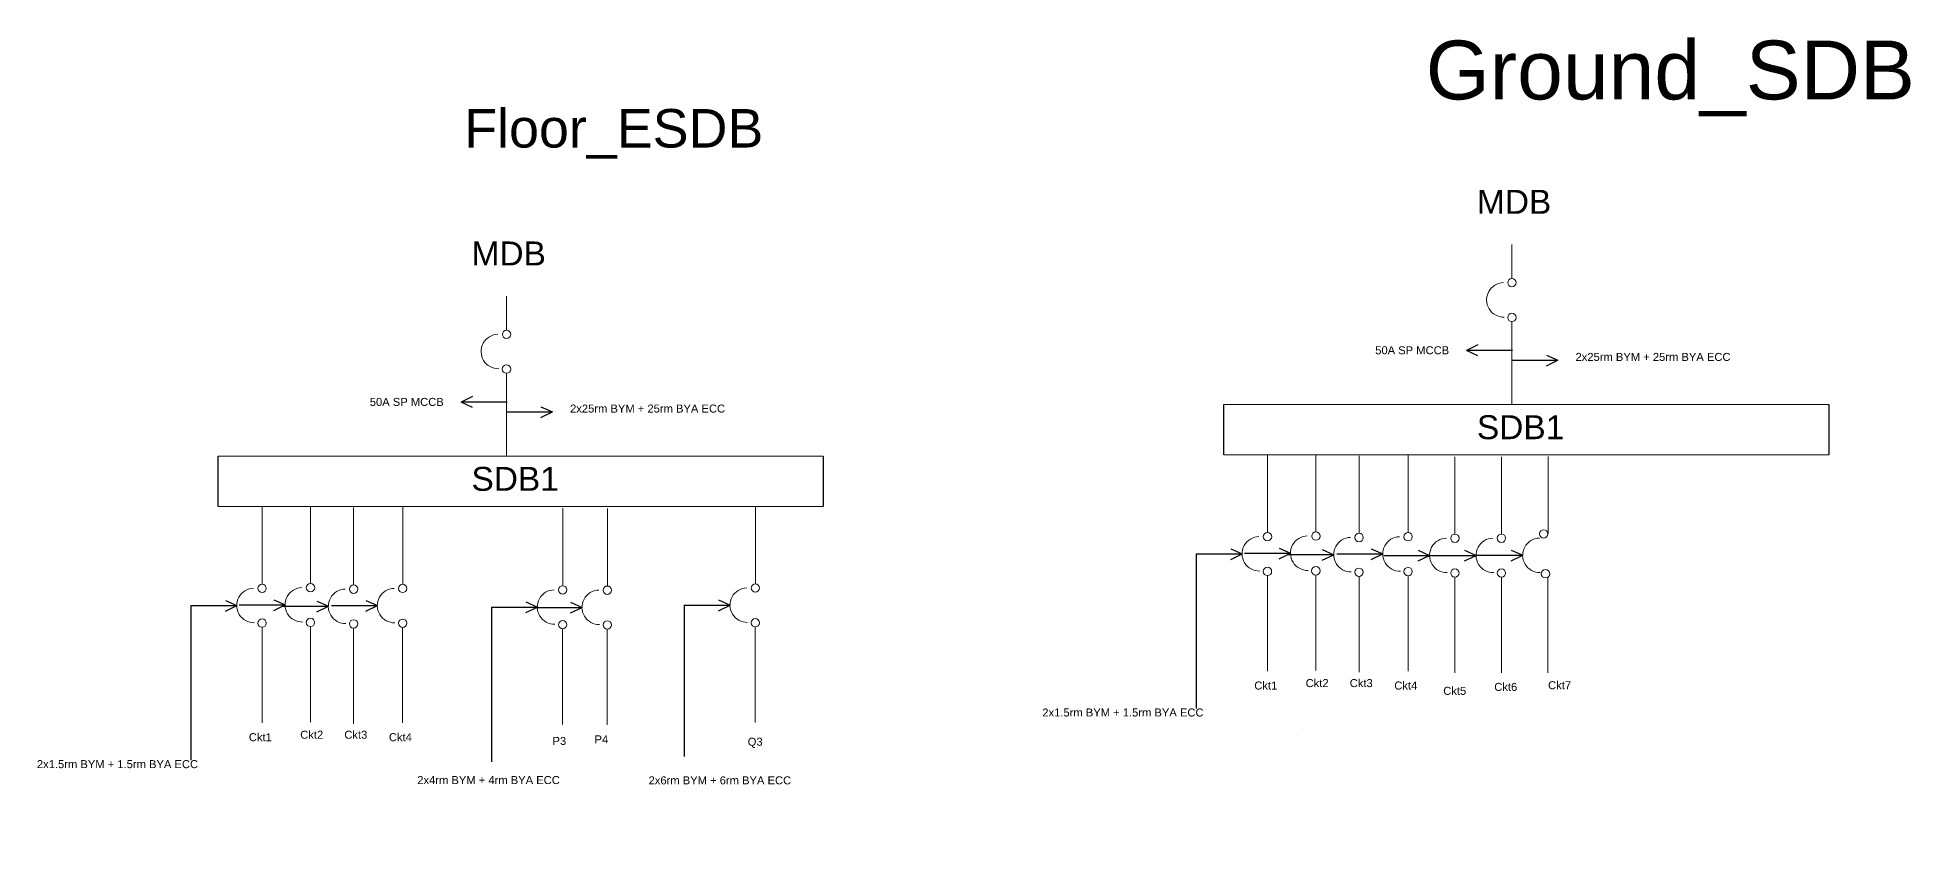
# Model space of a CAD drawing. Header units: inches. Extents: x -817 to 31714, y -1427 to 2018.
# Drawn here: x 7717 to 15538, y -1348 to 2018 of the extents above; entities that cross this region are included whole.
import ezdxf

# ---------------------------------------------------------------- set-up
doc = ezdxf.new("R2010")
doc.units = ezdxf.units.IN
doc.header["$MEASUREMENT"] = 0
doc.layers.add('SBD', color=2, linetype='Continuous', lineweight=0)
doc.layers.add('Text', color=7, linetype='Continuous')
doc.styles.get("Standard").update_dxf_attribs({"font": 'arial.ttf'})

msp = doc.modelspace()

# ---------------------------------------------------------------- linework, layer by layer
at = {"color": 1}
for p, q in [((12555.6, -138.2), (12555.6, -784.3)), ((8357.6, -353.9), (8357.6, -1000)), ((9612.6, -360.4), (9612.6, -1006.2)), ((10417.1, -352.3), (10417.1, -984.6))]:
    msp.add_line(p, q, dxfattribs=at)
at = {"layer": 'SBD', "color": 1}
for p, q in [((13873.7, 1011.6), (13873.7, 1154.4)), ((9675.8, 795.9), (9675.8, 938.6)), ((13873.5, 831.5), (13873.5, 485.7)), ((9675.6, 615.8), (9675.6, 270)), ((12853.1, -49.1), (12853.1, 274)), ((13055.1, -46.4), (13055.1, 276.8)), ((13235.4, -52.5), (13235.4, 270.7)), ((13440.1, -49.5), (13440.1, 273.7)), ((13635.6, -55.6), (13635.6, 267.6)), ((13829.8, -55.6), (13829.8, 267.6)), ((14024.3, -55.2), (14024.3, 268)), ((8655.1, -264.9), (8655.1, 58.3)), ((8857.1, -262.1), (8857.1, 61.1)), ((9037.4, -268.2), (9037.4, 55)), ((9242.1, -265.2), (9242.1, 58)), ((9910.1, -271.3), (9910.1, 51.9)), ((10096.7, -272.5), (10096.7, 50.7)), ((10714.6, -263.3), (10714.6, 59.9)), ((12852.9, -229.3), (12852.9, -628.5)), ((13054.9, -226.6), (13054.9, -625.8)), ((13235.2, -232.7), (13235.2, -631.9)), ((13439.9, -229.6), (13439.9, -628.8)), ((13635.4, -235.7), (13635.4, -634.9)), ((13829.6, -235.7), (13829.6, -634.9)), ((14024.1, -235.3), (14024.1, -634.5)), ((8654.9, -445), (8654.9, -844.2)), ((8856.9, -442.3), (8856.9, -841.5)), ((9037.2, -448.4), (9037.2, -847.6)), ((9241.9, -445.3), (9241.9, -844.5)), ((9910, -451.4), (9910, -850.6)), ((10096.5, -452.6), (10096.5, -851.9)), ((10714.4, -443.4), (10714.4, -842.6))]:
    msp.add_line(p, q, dxfattribs=at)
at = {"layer": 'SBD', "color": 1, "lineweight": 25, "ltscale": 10}
for p, q in [((13731.8, 734.1), (13684, 710.9)), ((13731.8, 689.3), (13684, 710.9)), ((13875.8, 710.9), (13684.3, 710.9)), ((13873.5, 670.5), (14065, 670.5)), ((14017.5, 692.1), (14065.4, 670.5)), ((14017.5, 647.2), (14065.4, 670.5)), ((9533.9, 518.4), (9486, 495.2)), ((9533.9, 473.6), (9486, 495.2)), ((9677.9, 495.2), (9486.4, 495.2)), ((9819.6, 476.4), (9867.5, 454.8)), ((12670.3, 275), (12670.3, 485.7)), ((15196.3, 485.7), (15196.3, 275)), ((9675.6, 454.8), (9867.1, 454.8)), ((9819.6, 431.5), (9867.5, 454.8)), ((8472.3, 59.3), (8472.3, 270)), ((10998.3, 270), (10998.3, 59.3)), ((12555.6, -138.2), (12747.1, -138.2)), ((12699.6, -116.7), (12747.5, -138.3)), ((12699.6, -161.5), (12747.5, -138.3)), ((12757.6, -135.5), (12949.1, -135.5)), ((12901.6, -113.9), (12949.4, -135.5)), ((12901.6, -158.8), (12949.4, -135.5)), ((12937.8, -141.6), (13129.3, -141.6)), ((13081.8, -120), (13129.7, -141.7)), ((13081.8, -164.9), (13129.7, -141.7)), ((13142.6, -138.6), (13334.1, -138.6)), ((13286.5, -117), (13334.4, -138.6)), ((13286.5, -161.8), (13334.4, -138.6)), ((13338.1, -144.7), (13529.6, -144.7)), ((13482.1, -123.1), (13530, -144.7)), ((13482.1, -167.9), (13530, -144.7)), ((13532.2, -144.7), (13723.7, -144.7)), ((13676.2, -123.1), (13724.1, -144.7)), ((13676.2, -167.9), (13724.1, -144.7)), ((13726.8, -144.2), (13918.3, -144.2)), ((13870.8, -122.7), (13918.6, -144.3)), ((13870.8, -167.5), (13918.6, -144.3)), ((8357.6, -353.9), (8549.1, -353.9)), ((8501.6, -332.4), (8549.5, -354)), ((8501.6, -377.2), (8549.5, -354)), ((8559.6, -351.2), (8751.1, -351.2)), ((8703.6, -329.6), (8751.5, -351.2)), ((8703.6, -374.5), (8751.5, -351.2)), ((8739.9, -357.3), (8931.4, -357.3)), ((8883.9, -335.8), (8931.8, -357.4)), ((8883.9, -380.6), (8931.8, -357.4)), ((8944.6, -354.3), (9136.1, -354.3)), ((9088.6, -332.7), (9136.5, -354.3)), ((9088.6, -377.5), (9136.5, -354.3)), ((9612.6, -360.4), (9804.1, -360.4)), ((9756.6, -338.8), (9804.5, -360.4)), ((9756.6, -383.6), (9804.5, -360.4)), ((9799.2, -361.6), (9990.7, -361.6)), ((9943.2, -340), (9991, -361.6)), ((9943.2, -384.8), (9991, -361.6)), ((10417.1, -352.3), (10608.6, -352.3)), ((10561.1, -330.8), (10608.9, -352.4)), ((10561.1, -375.6), (10608.9, -352.4))]:
    msp.add_line(p, q, dxfattribs=at)
at = {"layer": 'SBD', "color": 1}
for points in [[(12670.3, 485.7), (15196.3, 485.7)], [(8472.3, 270), (10998.3, 270)], [(15196.3, 275), (12670.3, 275)], [(10998.3, 59.3), (8472.3, 59.3)]]:
    msp.add_lwpolyline(points, dxfattribs=at)
for centre in [(13873.7, 994.2), (13873.5, 849), (9675.8, 778.5), (9675.6, 633.3), (12853.1, -66.6), (13055.1, -63.9), (13235.4, -70), (13440.1, -67), (13635.6, -73.1), (13829.8, -73.1), (14006, -54.8), (12852.9, -211.8), (13054.9, -209.1), (13235.2, -215.2), (13439.9, -212.2), (13635.4, -218.3), (13829.6, -218.3), (14013.7, -221.4), (8655.1, -282.3), (8857.1, -279.6), (9037.4, -285.7), (9242.1, -282.7), (9910.1, -288.8), (10096.7, -290), (10714.6, -280.7), (8654.9, -427.5), (8856.9, -424.8), (9037.2, -430.9), (9241.9, -427.9), (9910, -434), (10096.5, -435.2), (10714.4, -425.9)]:
    msp.add_circle(centre, 17.5, dxfattribs=at)
for centre in [(13839.7, 922.5), (9641.7, 706.8), (12819, -138.2), (13021, -135.5), (13201.3, -141.6), (13406, -138.6), (13601.6, -144.7), (13795.7, -144.7), (13990.2, -144.2), (8621.1, -353.9), (8823.1, -351.2), (9003.3, -357.3), (9208, -354.3), (9876.1, -360.4), (10062.6, -361.6), (10680.5, -352.3)]:
    msp.add_arc(centre, 72, 91.3607, 271.3607, dxfattribs=at)

# ---------------------------------------------------------------- texts
at = {"color": 1}
for s, height, p in [('50A SP MCCB', 33.417, (13302.8, 695.3)), ('2x25rm BYM + 25rm BYA ECC', 33.417, (14139.1, 667.5)), ('50A SP MCCB', 33.417, (9104.8, 479.6)), ('2x25rm BYM + 25rm BYA ECC', 33.417, (9941.1, 451.8)), ('Ckt1', 33.42, (12797.8, -704.9)), ('Ckt2', 33.42, (13012.2, -694.7)), ('Ckt3', 33.42, (13196.3, -694.7)), ('Ckt4', 33.42, (13382.5, -704.9)), ('Ckt5', 33.42, (13586.8, -727.1)), ('Ckt6', 33.42, (13800, -710.6)), ('Ckt7', 33.42, (14024.6, -703.6)), ('2x1.5rm BYM + 1.5rm BYA ECC', 33.417, (11912.8, -817.5)), ('Ckt1', 33.42, (8599.8, -920.6)), ('Ckt2', 33.42, (8814.3, -910.4)), ('Ckt3', 33.42, (8998.4, -910.4)), ('Ckt4', 33.42, (9184.5, -920.6)), ('P3', 33.42, (9867.6, -936.3)), ('P4', 33.42, (10043, -929.8)), ('Q3', 33.42, (10682.8, -939.6)), ('2x1.5rm BYM + 1.5rm BYA ECC', 33.417, (7714.8, -1033.2)), ('2x4rm BYM + 4rm BYA ECC', 33.417, (9303, -1099.7)), ('2x6rm BYM + 6rm BYA ECC', 33.417, (10268.8, -1100.9))]:
    msp.add_text(s, height=height, dxfattribs=at).set_placement(p)
at = {"layer": 'SBD', "color": 1, "char_height": 100, "width": 160.225, "attachment_point": 1}
for s, insert in [('MDB', (13727.6, 1382)), ('MDB', (9529.7, 1166.3)), ('SDB1', (13727.3, 440.7)), ('SDB1', (9529.3, 225))]:
    msp.add_mtext(s, dxfattribs=dict(at, insert=insert))
at = {"layer": 'Text', "color": 1}
for s, height, p in [('Ground_SDB', 245.8, (13513.9, 1759.6)), ('Floor_ESDB', 160.88, (9499, 1558.6)), ('C4', 0.516, (12567, -810.6)), ('C4', 0.516, (12997.5, -872.3)), ('C4', 0.516, (8369, -1026.3)), ('C4', 0.516, (8799.5, -1088)), ('C4', 0.516, (12812.9, -1021.4)), ('C4', 0.516, (13529.4, -1132.4)), ('C4', 0.516, (8614.9, -1237.1)), ('C4', 0.516, (9331.4, -1348.1))]:
    msp.add_text(s, height=height, dxfattribs=at).set_placement(p)

doc.saveas('drawing.dxf')
